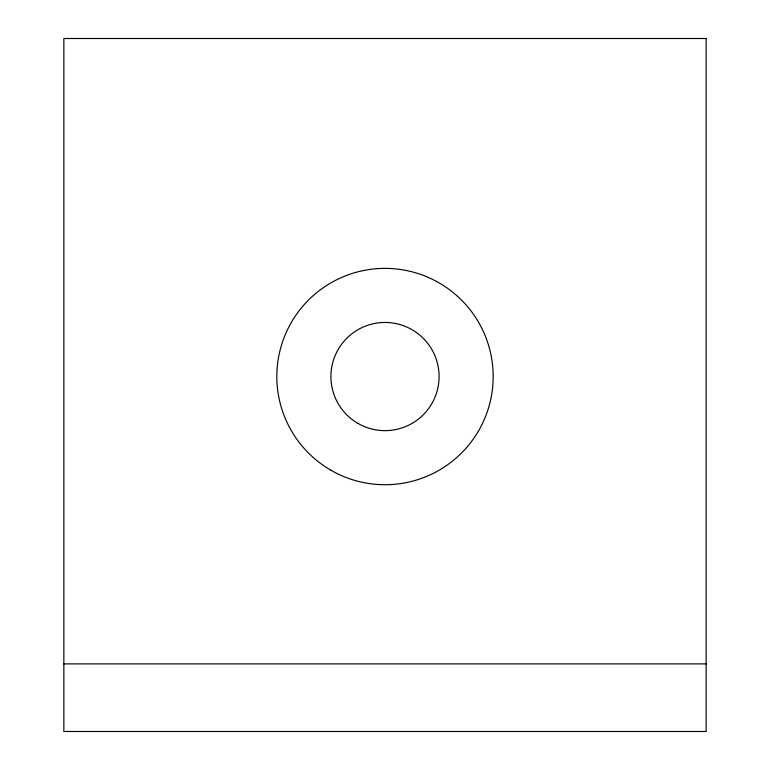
<?xml version="1.0" encoding="UTF-8"?>
<svg xmlns="http://www.w3.org/2000/svg" width="770" height="770" viewBox="0 0 770 770"><rect width="100%" height="100%" fill="white"/><g stroke="black" fill="none" stroke-linecap="round" stroke-linejoin="round"><path stroke-width="1.16" d="M63.852 663.894L706.148 663.894M706.148 38.5L63.852 38.5L63.852 731.5L706.148 731.5L706.148 38.5M357.954 423.394A54.093 54.093 0 0 0 439.092 376.549A54.093 54.093 0 0 0 357.954 329.704A54.093 54.093 0 0 0 357.954 423.394M330.908 470.229A108.175 108.175 0 0 0 493.175 376.549A108.175 108.175 0 0 0 330.908 282.869A108.175 108.175 0 0 0 330.908 470.229"/></g></svg>
